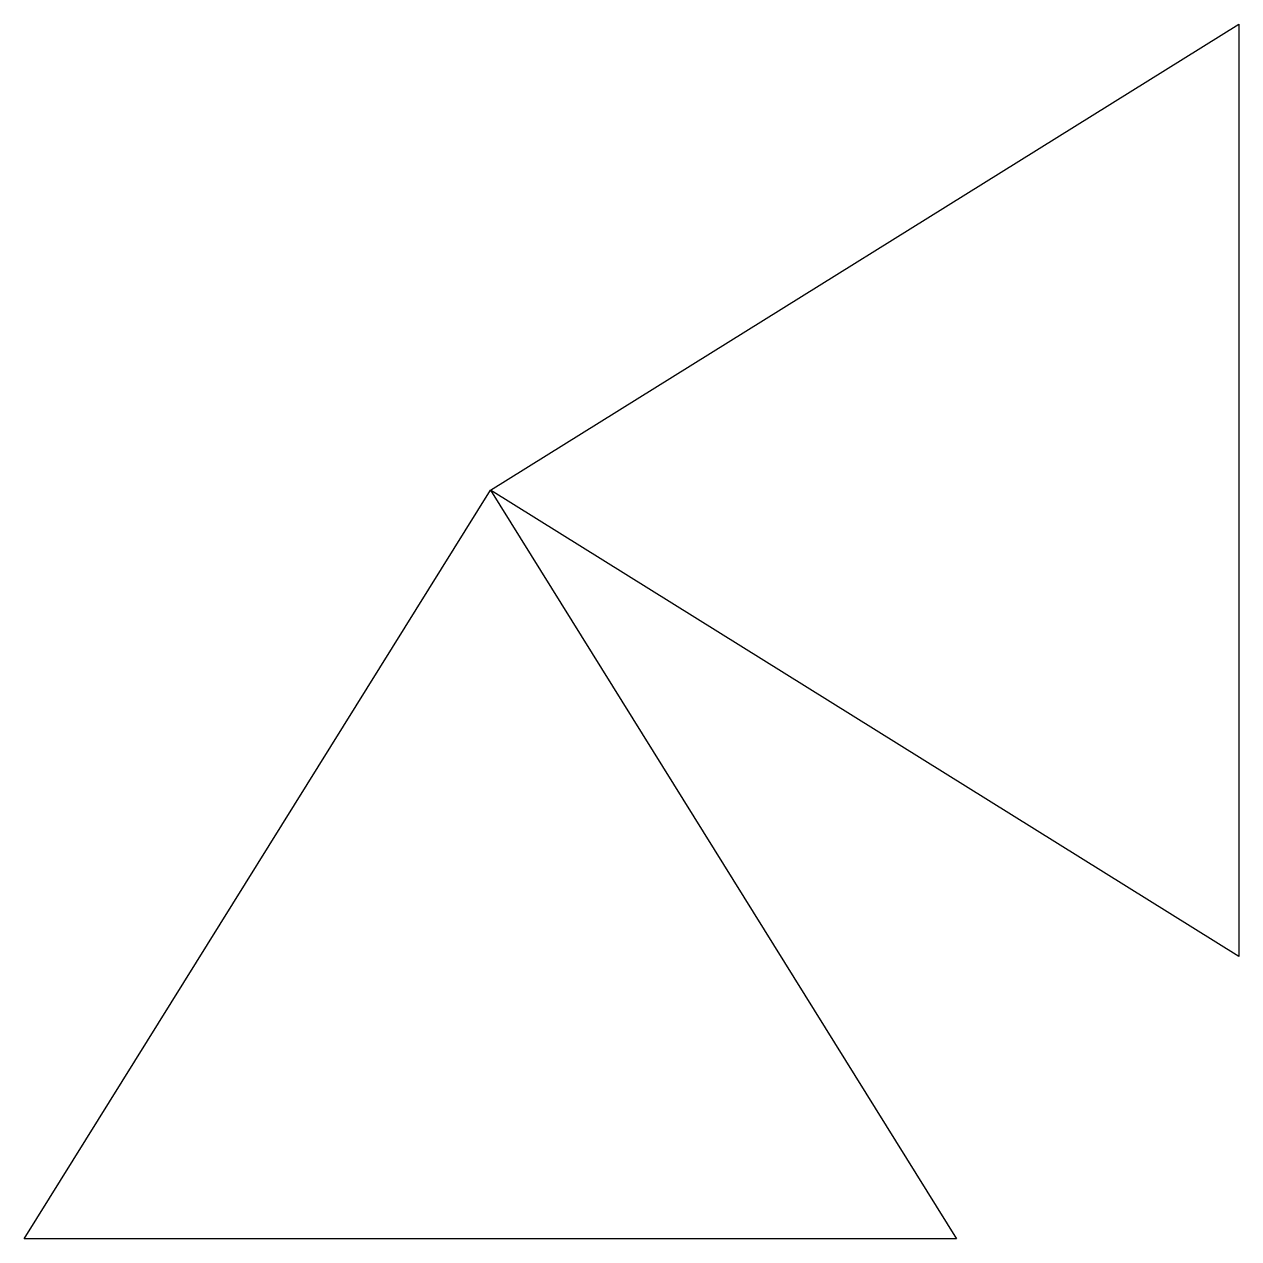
# Model space of a CAD drawing. Header units: millimetres. Extents: x -10130.012 to -10129.817, y 46.034 to 46.229.
import ezdxf

# ---------------------------------------------------------------- set-up
doc = ezdxf.new("R2010")
doc.units = ezdxf.units.MM
doc.header["$LTSCALE"] = 10
doc.layers.add('Tub_Válvulas', color=2, linetype='Continuous')

msp = doc.modelspace()

# ---------------------------------------------------------------- linework, layer by layer
at = {"layer": 'Tub_Válvulas'}
for points in [[(-10129.93735, 46.15439), (-10129.81692, 46.22939), (-10129.81692, 46.07939), (-10129.93735, 46.15439)], [(-10129.93735, 46.15439), (-10129.86235, 46.03396), (-10130.01235, 46.03396), (-10129.93735, 46.15439)]]:
    msp.add_lwpolyline(points, dxfattribs=at)

doc.saveas('drawing.dxf')
